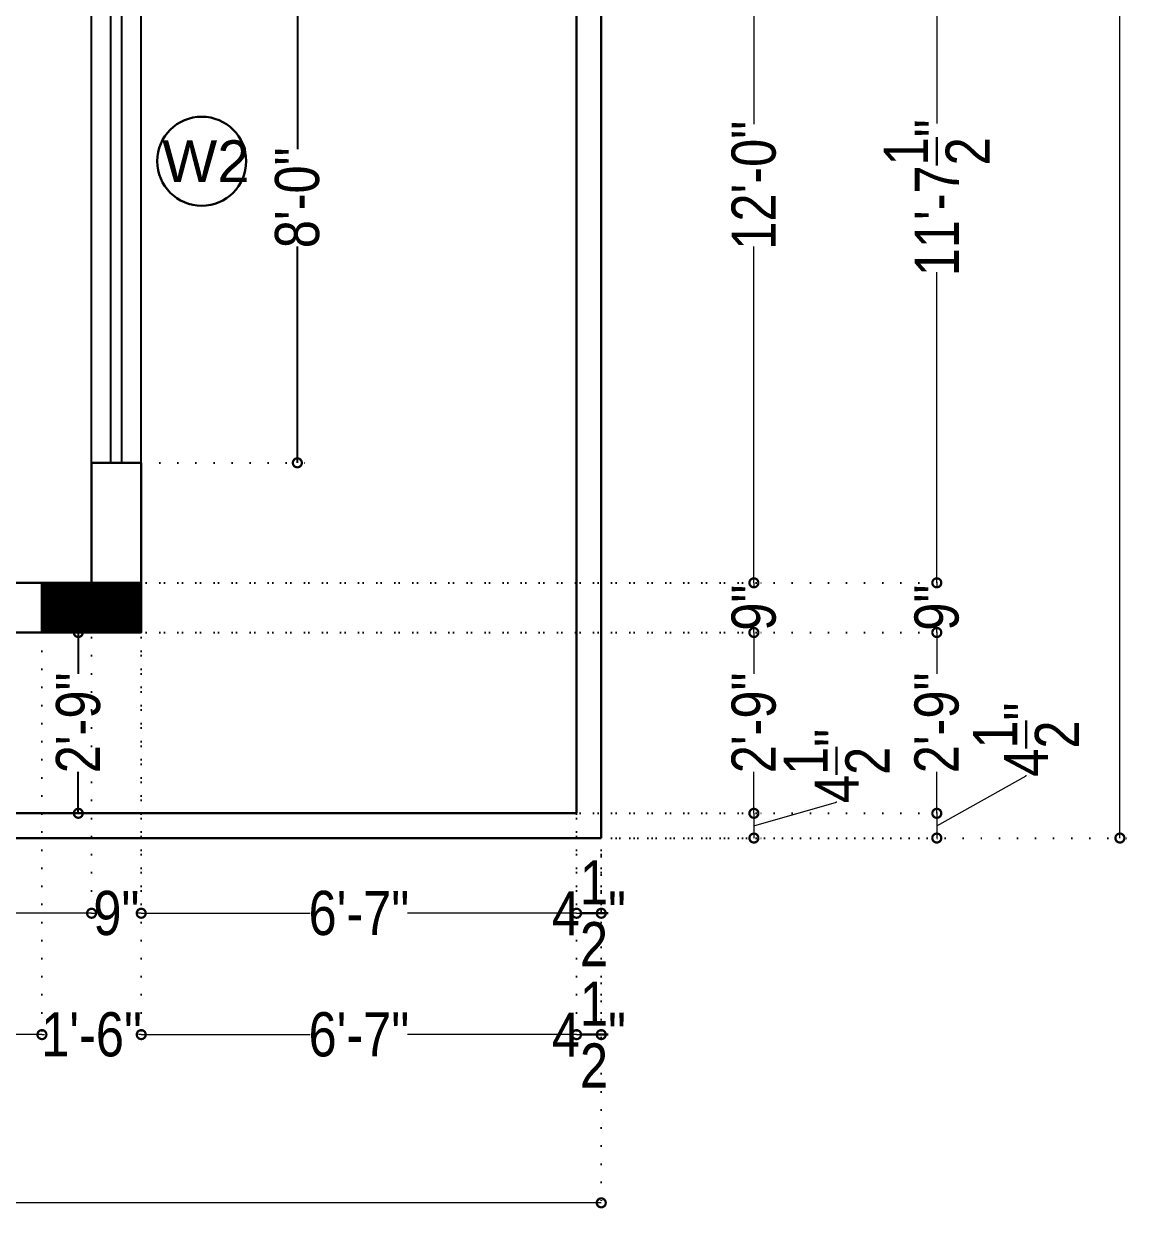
# Model space of a CAD drawing. Extents: x -454308 to 890911, y -14103 to 1343694.
# Drawn here: x 198060.6 to 198264.4, y 661635.6 to 661854.3 of the extents above; entities that cross this region are included whole.
import ezdxf

# ---------------------------------------------------------------- set-up
doc = ezdxf.new("R2010")
doc.units = 0
doc.header["$MEASUREMENT"] = 0
doc.header["$PDMODE"] = 32
doc.linetypes.add('DOT2', pattern=[3.175, 0, -3.175])
for name, color, linetype, lineweight in [('A-Wall', 7, 'Continuous', 30), ('AR- Dim', 159, 'Continuous', 9), ('sill', 32, 'Continuous', 25), ('Text', 55, 'Continuous', 25), ('WINDOW', 147, 'Continuous', 25)]:
    doc.layers.add(name, color=color, linetype=linetype, lineweight=lineweight)
doc.layers.add('ELE', color=7, linetype='Continuous')
doc.layers.add('walls', color=7, linetype='Continuous')
doc.styles.add('AA_03.50', font='ARIALN.TTF', dxfattribs={"height": 8})
doc.styles.add('jag', font='arial.ttf')
doc.dimstyles.new('AA_03.50', dxfattribs={"dimtxt": 9, "dimasz": 3.25, "dimexe": 1.75, "dimexo": 3.375, "dimgap": 0.09, "dimtad": 0, "dimdec": 0, "dimzin": 3, "dimdsep": 46, "dimlunit": 4, "dimtxsty": 'AA_03.50', "dimblk": 'DOTSMALL', "dimcen": 0.09, "dimclre": 7, "dimadec": 0, "dimazin": 0, "dimtfac": 1, "dimtdec": 0, "dimtofl": 0, "dimtmove": 0, "dimatfit": 3, "dimfxl": 1, "dimtolj": 1, "dimtzin": 0, "dimlwd": -1, "dimarcsym": 0})

# ---------------------------------------------------------------- blocks, each defined once
blk = doc.blocks.new('_DotSmall')
at = {"color": 0, "linetype": 'ByBlock', "const_width": 0.5}
blk.add_lwpolyline([(-0.0625, 0, 1), (0.0625, 0, 1)], format="xyb", close=True, dxfattribs=at)
blk = doc.blocks.new('*D80')
at = {"layer": 'DEFPOINTS', "color": 0, "lineweight": 30, "transparency": 16777216}
for p in [(198070.39, 661744.16), (198070.39, 661711.41), (198070.39, 661711.41)]:
    blk.add_point(p, dxfattribs=at)
at = {"layer": 'Text', "color": 7, "linetype": 'DOT2', "lineweight": -2, "transparency": 16777216}
for p, q in [((198067.02, 661744.16), (198068.64, 661744.16)), ((198067.02, 661711.41), (198068.64, 661711.41))]:
    blk.add_line(p, q, dxfattribs=at)
at = {"layer": 'Text', "color": 0, "transparency": 16777216}
for p, q in [((198070.39, 661744.16), (198070.39, 661736.66)), ((198070.39, 661711.41), (198070.39, 661718.91))]:
    blk.add_line(p, q, dxfattribs=at)
at = {"layer": 'Text', "color": 0, "transparency": 16777216, "xscale": 3.25, "yscale": 3.25, "zscale": 3.25}
for p, rotation in [((198070.39, 661744.16), 90), ((198070.39, 661711.41), 270)]:
    blk.add_blockref('_DotSmall', p, dxfattribs=dict(at, rotation=rotation))
at = {"layer": 'Text', "color": 0, "transparency": 16777216, "insert": (198070.39, 661727.79), "char_height": 8, "attachment_point": 5, "rotation": 90, "style": 'AA_03.50'}
blk.add_mtext('\\A1;2\'-9"', dxfattribs=at)
blk = doc.blocks.new('EGVSVS')
at = {"layer": 'A-Wall'}
h = blk.add_hatch(dxfattribs=at)
h.set_pattern_fill('ANSI31', color=256, style=0)
h.set_pattern_definition([(45, (0, 0), (-0.088388347648, 0.088388347648), [])])
h.paths.add_polyline_path([(188258.49, 672097.51), (188258.49, 672106.51), (188240.49, 672106.51), (188240.49, 672097.51)])
blk.add_lwpolyline([(188240.49, 672106.51), (188258.49, 672106.51), (188258.49, 672097.51), (188240.49, 672097.51)], close=True, dxfattribs=at)
blk = doc.blocks.new('*D94')
at = {"layer": 'DEFPOINTS', "color": 0, "lineweight": 30, "transparency": 16777216}
for p in [(198081.79, 661870.89), (198081.79, 661774.89), (198110.08, 661774.89)]:
    blk.add_point(p, dxfattribs=at)
at = {"layer": 'walls', "color": 7, "linetype": 'DOT2', "lineweight": -2, "transparency": 16777216}
for p, q in [((198085.16, 661870.89), (198111.83, 661870.89)), ((198085.16, 661774.89), (198111.83, 661774.89))]:
    blk.add_line(p, q, dxfattribs=at)
at = {"layer": 'walls', "color": 0, "transparency": 16777216}
for p, q in [((198110.08, 661870.89), (198110.08, 661831.71)), ((198110.08, 661774.89), (198110.08, 661814.07))]:
    blk.add_line(p, q, dxfattribs=at)
at = {"layer": 'walls', "color": 0, "transparency": 16777216, "xscale": 3.25, "yscale": 3.25, "zscale": 3.25}
for p, rotation in [((198110.08, 661870.89), 90), ((198110.08, 661774.89), 270)]:
    blk.add_blockref('_DotSmall', p, dxfattribs=dict(at, rotation=rotation))
at = {"layer": 'walls', "color": 0, "lineweight": 30, "transparency": 16777216, "insert": (198110.08, 661822.89), "char_height": 8, "attachment_point": 5, "rotation": 90, "style": 'AA_03.50'}
blk.add_mtext('\\A1;8\'-0"', dxfattribs=at)
blk = doc.blocks.new('*D149')
at = {"layer": 'AR- Dim', "color": 7, "linetype": 'DOT2', "lineweight": -2, "transparency": 16777216}
for p, q in [((197907.99, 661749.79), (197907.99, 661691.56)), ((198072.79, 661749.79), (198072.79, 661691.56))]:
    blk.add_line(p, q, dxfattribs=at)
at = {"layer": 'AR- Dim', "color": 0, "transparency": 16777216}
for p, q in [((197907.99, 661693.31), (197979.33, 661693.31)), ((198072.79, 661693.31), (198001.45, 661693.31))]:
    blk.add_line(p, q, dxfattribs=at)
at = {"layer": 'DEFPOINTS', "color": 0, "lineweight": 30, "transparency": 16777216}
for p in [(197907.99, 661753.16), (198072.79, 661753.16), (198072.79, 661693.31)]:
    blk.add_point(p, dxfattribs=at)
at = {"layer": 'AR- Dim', "color": 0, "transparency": 16777216, "xscale": 3.25, "yscale": 3.25, "zscale": 3.25, "rotation": 180}
blk.add_blockref('_DotSmall', (197907.99, 661693.31), dxfattribs=at)
at = {"layer": 'AR- Dim', "color": 0, "transparency": 16777216, "xscale": 3.25, "yscale": 3.25, "zscale": 3.25}
blk.add_blockref('_DotSmall', (198072.79, 661693.31), dxfattribs=at)
at = {"layer": 'AR- Dim', "color": 0, "lineweight": 30, "transparency": 16777216, "insert": (197990.39, 661693.31), "char_height": 8, "attachment_point": 5, "style": 'AA_03.50'}
blk.add_mtext('\\A1;13\'-9"', dxfattribs=at)
blk = doc.blocks.new('*D150')
at = {"layer": 'AR- Dim', "color": 7, "linetype": 'DOT2', "lineweight": -2, "transparency": 16777216}
for p, q in [((198072.79, 661749.79), (198072.79, 661691.56)), ((198081.79, 661749.79), (198081.79, 661691.56))]:
    blk.add_line(p, q, dxfattribs=at)
at = {"layer": 'AR- Dim', "color": 0, "transparency": 16777216}
for p, q in [((198072.79, 661693.31), (198073.42, 661693.31)), ((198081.79, 661693.31), (198081.15, 661693.31))]:
    blk.add_line(p, q, dxfattribs=at)
at = {"layer": 'DEFPOINTS', "color": 0, "lineweight": 30, "transparency": 16777216}
for p in [(198072.79, 661753.16), (198081.79, 661753.16), (198081.79, 661693.31)]:
    blk.add_point(p, dxfattribs=at)
at = {"layer": 'AR- Dim', "color": 0, "transparency": 16777216, "xscale": 3.25, "yscale": 3.25, "zscale": 3.25, "rotation": 180}
blk.add_blockref('_DotSmall', (198072.79, 661693.31), dxfattribs=at)
at = {"layer": 'AR- Dim', "color": 0, "transparency": 16777216, "xscale": 3.25, "yscale": 3.25, "zscale": 3.25}
blk.add_blockref('_DotSmall', (198081.79, 661693.31), dxfattribs=at)
at = {"layer": 'AR- Dim', "color": 0, "lineweight": 30, "transparency": 16777216, "insert": (198077.29, 661693.31), "char_height": 8, "attachment_point": 5, "style": 'AA_03.50'}
blk.add_mtext('\\A1;9"', dxfattribs=at)
blk = doc.blocks.new('*D151')
at = {"layer": 'AR- Dim', "color": 7, "linetype": 'DOT2', "lineweight": -2, "transparency": 16777216}
for p, q in [((198081.79, 661749.79), (198081.79, 661691.56)), ((198160.68, 661749.79), (198160.68, 661691.56))]:
    blk.add_line(p, q, dxfattribs=at)
at = {"layer": 'AR- Dim', "color": 0, "transparency": 16777216}
for p, q in [((198081.79, 661693.31), (198112.4, 661693.31)), ((198160.68, 661693.31), (198130.07, 661693.31))]:
    blk.add_line(p, q, dxfattribs=at)
at = {"layer": 'DEFPOINTS', "color": 0, "lineweight": 30, "transparency": 16777216}
for p in [(198081.79, 661753.16), (198160.68, 661753.16), (198160.68, 661693.31)]:
    blk.add_point(p, dxfattribs=at)
at = {"layer": 'AR- Dim', "color": 0, "transparency": 16777216, "xscale": 3.25, "yscale": 3.25, "zscale": 3.25, "rotation": 180}
blk.add_blockref('_DotSmall', (198081.79, 661693.31), dxfattribs=at)
at = {"layer": 'AR- Dim', "color": 0, "transparency": 16777216, "xscale": 3.25, "yscale": 3.25, "zscale": 3.25}
blk.add_blockref('_DotSmall', (198160.68, 661693.31), dxfattribs=at)
at = {"layer": 'AR- Dim', "color": 0, "lineweight": 30, "transparency": 16777216, "insert": (198121.24, 661693.31), "char_height": 8, "attachment_point": 5, "style": 'AA_03.50'}
blk.add_mtext('\\A1;6\'-7"', dxfattribs=at)
blk = doc.blocks.new('*D152')
at = {"layer": 'AR- Dim', "color": 7, "linetype": 'DOT2', "lineweight": -2, "transparency": 16777216}
for p, q in [((198160.68, 661749.79), (198160.68, 661691.56)), ((198165.16, 661749.79), (198165.16, 661691.56))]:
    blk.add_line(p, q, dxfattribs=at)
at = {"layer": 'AR- Dim', "color": 0, "transparency": 16777216}
blk.add_line((198160.68, 661693.31), (198165.16, 661693.31), dxfattribs=at)
at = {"layer": 'DEFPOINTS', "color": 0, "lineweight": 30, "transparency": 16777216}
for p in [(198160.68, 661753.16), (198165.16, 661753.16), (198165.16, 661693.31)]:
    blk.add_point(p, dxfattribs=at)
at = {"layer": 'AR- Dim', "color": 0, "transparency": 16777216, "xscale": 3.25, "yscale": 3.25, "zscale": 3.25, "rotation": 180}
blk.add_blockref('_DotSmall', (198160.68, 661693.31), dxfattribs=at)
at = {"layer": 'AR- Dim', "color": 0, "transparency": 16777216, "xscale": 3.25, "yscale": 3.25, "zscale": 3.25}
blk.add_blockref('_DotSmall', (198165.16, 661693.31), dxfattribs=at)
at = {"layer": 'AR- Dim', "color": 0, "lineweight": 30, "transparency": 16777216, "insert": (198162.92, 661693.31), "char_height": 8, "attachment_point": 5, "style": 'AA_03.50'}
blk.add_mtext('\\A1;4{\\H1.000000x;\\S1/2;}"', dxfattribs=at)
blk = doc.blocks.new('*D162')
at = {"layer": 'AR- Dim', "color": 7, "linetype": 'DOT2', "lineweight": -2, "transparency": 16777216}
for p, q in [((197962.01, 661740.79), (197962.01, 661669.58)), ((198063.79, 661740.79), (198063.79, 661669.58))]:
    blk.add_line(p, q, dxfattribs=at)
at = {"layer": 'AR- Dim', "color": 0, "transparency": 16777216}
for p, q in [((197962.01, 661671.33), (198004.08, 661671.33)), ((198063.79, 661671.33), (198021.72, 661671.33))]:
    blk.add_line(p, q, dxfattribs=at)
at = {"layer": 'DEFPOINTS', "color": 0, "lineweight": 30, "transparency": 16777216}
for p in [(197962.01, 661744.16), (198063.79, 661744.16), (198063.79, 661671.33)]:
    blk.add_point(p, dxfattribs=at)
at = {"layer": 'AR- Dim', "color": 0, "transparency": 16777216, "xscale": 3.25, "yscale": 3.25, "zscale": 3.25, "rotation": 180}
blk.add_blockref('_DotSmall', (197962.01, 661671.33), dxfattribs=at)
at = {"layer": 'AR- Dim', "color": 0, "transparency": 16777216, "xscale": 3.25, "yscale": 3.25, "zscale": 3.25}
blk.add_blockref('_DotSmall', (198063.79, 661671.33), dxfattribs=at)
at = {"layer": 'AR- Dim', "color": 0, "lineweight": 30, "transparency": 16777216, "insert": (198012.9, 661671.33), "char_height": 8, "attachment_point": 5, "style": 'AA_03.50'}
blk.add_mtext('\\A1;8\'-6"', dxfattribs=at)
blk = doc.blocks.new('*D163')
at = {"layer": 'AR- Dim', "color": 7, "linetype": 'DOT2', "lineweight": -2, "transparency": 16777216}
for p, q in [((198063.79, 661740.79), (198063.79, 661669.58)), ((198081.79, 661740.79), (198081.79, 661669.58))]:
    blk.add_line(p, q, dxfattribs=at)
at = {"layer": 'AR- Dim', "color": 0, "transparency": 16777216}
for p, q in [((198063.79, 661671.33), (198064.28, 661671.33)), ((198081.79, 661671.33), (198081.3, 661671.33))]:
    blk.add_line(p, q, dxfattribs=at)
at = {"layer": 'DEFPOINTS', "color": 0, "lineweight": 30, "transparency": 16777216}
for p in [(198063.79, 661744.16), (198081.79, 661744.16), (198081.79, 661671.33)]:
    blk.add_point(p, dxfattribs=at)
at = {"layer": 'AR- Dim', "color": 0, "transparency": 16777216, "xscale": 3.25, "yscale": 3.25, "zscale": 3.25, "rotation": 180}
blk.add_blockref('_DotSmall', (198063.79, 661671.33), dxfattribs=at)
at = {"layer": 'AR- Dim', "color": 0, "transparency": 16777216, "xscale": 3.25, "yscale": 3.25, "zscale": 3.25}
blk.add_blockref('_DotSmall', (198081.79, 661671.33), dxfattribs=at)
at = {"layer": 'AR- Dim', "color": 0, "lineweight": 30, "transparency": 16777216, "insert": (198072.79, 661671.33), "char_height": 8, "attachment_point": 5, "style": 'AA_03.50'}
blk.add_mtext('\\A1;1\'-6"', dxfattribs=at)
blk = doc.blocks.new('*D164')
at = {"layer": 'AR- Dim', "color": 7, "linetype": 'DOT2', "lineweight": -2, "transparency": 16777216}
for p, q in [((198081.79, 661740.79), (198081.79, 661669.58)), ((198160.68, 661740.79), (198160.68, 661669.58))]:
    blk.add_line(p, q, dxfattribs=at)
at = {"layer": 'AR- Dim', "color": 0, "transparency": 16777216}
for p, q in [((198081.79, 661671.33), (198112.4, 661671.33)), ((198160.68, 661671.33), (198130.07, 661671.33))]:
    blk.add_line(p, q, dxfattribs=at)
at = {"layer": 'DEFPOINTS', "color": 0, "lineweight": 30, "transparency": 16777216}
for p in [(198081.79, 661744.16), (198160.68, 661744.16), (198160.68, 661671.33)]:
    blk.add_point(p, dxfattribs=at)
at = {"layer": 'AR- Dim', "color": 0, "transparency": 16777216, "xscale": 3.25, "yscale": 3.25, "zscale": 3.25, "rotation": 180}
blk.add_blockref('_DotSmall', (198081.79, 661671.33), dxfattribs=at)
at = {"layer": 'AR- Dim', "color": 0, "transparency": 16777216, "xscale": 3.25, "yscale": 3.25, "zscale": 3.25}
blk.add_blockref('_DotSmall', (198160.68, 661671.33), dxfattribs=at)
at = {"layer": 'AR- Dim', "color": 0, "lineweight": 30, "transparency": 16777216, "insert": (198121.24, 661671.33), "char_height": 8, "attachment_point": 5, "style": 'AA_03.50'}
blk.add_mtext('\\A1;6\'-7"', dxfattribs=at)
blk = doc.blocks.new('*D165')
at = {"layer": 'AR- Dim', "color": 7, "linetype": 'DOT2', "lineweight": -2, "transparency": 16777216}
for p, q in [((198160.68, 661740.79), (198160.68, 661669.58)), ((198165.16, 661740.79), (198165.16, 661669.58))]:
    blk.add_line(p, q, dxfattribs=at)
at = {"layer": 'AR- Dim', "color": 0, "transparency": 16777216}
blk.add_line((198160.68, 661671.33), (198165.16, 661671.33), dxfattribs=at)
at = {"layer": 'DEFPOINTS', "color": 0, "lineweight": 30, "transparency": 16777216}
for p in [(198160.68, 661744.16), (198165.16, 661744.16), (198165.16, 661671.33)]:
    blk.add_point(p, dxfattribs=at)
at = {"layer": 'AR- Dim', "color": 0, "transparency": 16777216, "xscale": 3.25, "yscale": 3.25, "zscale": 3.25, "rotation": 180}
blk.add_blockref('_DotSmall', (198160.68, 661671.33), dxfattribs=at)
at = {"layer": 'AR- Dim', "color": 0, "transparency": 16777216, "xscale": 3.25, "yscale": 3.25, "zscale": 3.25}
blk.add_blockref('_DotSmall', (198165.16, 661671.33), dxfattribs=at)
at = {"layer": 'AR- Dim', "color": 0, "lineweight": 30, "transparency": 16777216, "insert": (198162.92, 661671.33), "char_height": 8, "attachment_point": 5, "style": 'AA_03.50'}
blk.add_mtext('\\A1;4{\\H1.000000x;\\S1/2;}"', dxfattribs=at)
blk = doc.blocks.new('*D166')
at = {"layer": 'AR- Dim', "color": 7, "linetype": 'DOT2', "lineweight": -2, "transparency": 16777216}
for p, q in [((197445.19, 661703.56), (197445.19, 661639.11)), ((198165.16, 661703.56), (198165.16, 661639.11))]:
    blk.add_line(p, q, dxfattribs=at)
at = {"layer": 'AR- Dim', "color": 0, "transparency": 16777216}
for p, q in [((197445.19, 661640.86), (197793.79, 661640.86)), ((198165.16, 661640.86), (197816.56, 661640.86))]:
    blk.add_line(p, q, dxfattribs=at)
at = {"layer": 'DEFPOINTS', "color": 0, "lineweight": 30, "transparency": 16777216}
for p in [(197445.19, 661706.93), (198165.16, 661706.93), (198165.16, 661640.86)]:
    blk.add_point(p, dxfattribs=at)
at = {"layer": 'AR- Dim', "color": 0, "transparency": 16777216, "xscale": 3.25, "yscale": 3.25, "zscale": 3.25, "rotation": 180}
blk.add_blockref('_DotSmall', (197445.19, 661640.86), dxfattribs=at)
at = {"layer": 'AR- Dim', "color": 0, "transparency": 16777216, "xscale": 3.25, "yscale": 3.25, "zscale": 3.25}
blk.add_blockref('_DotSmall', (198165.16, 661640.86), dxfattribs=at)
at = {"layer": 'AR- Dim', "color": 0, "lineweight": 30, "transparency": 16777216, "insert": (197805.18, 661640.86), "char_height": 8, "attachment_point": 5, "style": 'AA_03.50'}
blk.add_mtext('\\A1;60\'-0"', dxfattribs=at)
blk = doc.blocks.new('*D177')
at = {"layer": 'AR- Dim', "color": 7, "linetype": 'DOT2', "lineweight": -2, "transparency": 16777216}
for p, q in [((198067.16, 661897.16), (198194.57, 661897.16)), ((198076.16, 661753.16), (198194.57, 661753.16))]:
    blk.add_line(p, q, dxfattribs=at)
at = {"layer": 'AR- Dim', "color": 0, "transparency": 16777216}
for p, q in [((198192.82, 661897.16), (198192.82, 661836.22)), ((198192.82, 661753.16), (198192.82, 661814.1))]:
    blk.add_line(p, q, dxfattribs=at)
at = {"layer": 'DEFPOINTS', "color": 0, "lineweight": 30, "transparency": 16777216}
for p in [(198063.79, 661897.16), (198072.79, 661753.16), (198192.82, 661753.16)]:
    blk.add_point(p, dxfattribs=at)
at = {"layer": 'AR- Dim', "color": 0, "transparency": 16777216, "xscale": 3.25, "yscale": 3.25, "zscale": 3.25}
for p, rotation in [((198192.82, 661897.16), 90), ((198192.82, 661753.16), 270)]:
    blk.add_blockref('_DotSmall', p, dxfattribs=dict(at, rotation=rotation))
at = {"layer": 'AR- Dim', "color": 0, "lineweight": 30, "transparency": 16777216, "insert": (198192.82, 661825.16), "char_height": 8, "attachment_point": 5, "rotation": 90, "style": 'AA_03.50'}
blk.add_mtext('\\A1;12\'-0"', dxfattribs=at)
blk = doc.blocks.new('*D178')
at = {"layer": 'AR- Dim', "color": 7, "linetype": 'DOT2', "lineweight": -2, "transparency": 16777216}
for p, q in [((198076.16, 661753.16), (198194.57, 661753.16)), ((198076.16, 661744.16), (198194.57, 661744.16))]:
    blk.add_line(p, q, dxfattribs=at)
at = {"layer": 'AR- Dim', "color": 0, "transparency": 16777216}
for p, q in [((198192.82, 661753.16), (198192.82, 661752.53)), ((198192.82, 661744.16), (198192.82, 661744.8))]:
    blk.add_line(p, q, dxfattribs=at)
at = {"layer": 'DEFPOINTS', "color": 0, "lineweight": 30, "transparency": 16777216}
for p in [(198072.79, 661753.16), (198072.79, 661744.16), (198192.82, 661744.16)]:
    blk.add_point(p, dxfattribs=at)
at = {"layer": 'AR- Dim', "color": 0, "transparency": 16777216, "xscale": 3.25, "yscale": 3.25, "zscale": 3.25}
for p, rotation in [((198192.82, 661753.16), 90), ((198192.82, 661744.16), 270)]:
    blk.add_blockref('_DotSmall', p, dxfattribs=dict(at, rotation=rotation))
at = {"layer": 'AR- Dim', "color": 0, "lineweight": 30, "transparency": 16777216, "insert": (198192.82, 661748.66), "char_height": 8, "attachment_point": 5, "rotation": 90, "style": 'AA_03.50'}
blk.add_mtext('\\A1;9"', dxfattribs=at)
blk = doc.blocks.new('*D179')
at = {"layer": 'AR- Dim', "color": 7, "linetype": 'DOT2', "lineweight": -2, "transparency": 16777216}
for p, q in [((198076.16, 661744.16), (198194.57, 661744.16)), ((198076.16, 661711.41), (198194.57, 661711.41))]:
    blk.add_line(p, q, dxfattribs=at)
at = {"layer": 'AR- Dim', "color": 0, "transparency": 16777216}
for p, q in [((198192.82, 661744.16), (198192.82, 661736.66)), ((198192.82, 661711.41), (198192.82, 661718.91))]:
    blk.add_line(p, q, dxfattribs=at)
at = {"layer": 'DEFPOINTS', "color": 0, "lineweight": 30, "transparency": 16777216}
for p in [(198072.79, 661744.16), (198072.79, 661711.41), (198192.82, 661711.41)]:
    blk.add_point(p, dxfattribs=at)
at = {"layer": 'AR- Dim', "color": 0, "transparency": 16777216, "xscale": 3.25, "yscale": 3.25, "zscale": 3.25}
for p, rotation in [((198192.82, 661744.16), 90), ((198192.82, 661711.41), 270)]:
    blk.add_blockref('_DotSmall', p, dxfattribs=dict(at, rotation=rotation))
at = {"layer": 'AR- Dim', "color": 0, "lineweight": 30, "transparency": 16777216, "insert": (198192.82, 661727.79), "char_height": 8, "attachment_point": 5, "rotation": 90, "style": 'AA_03.50'}
blk.add_mtext('\\A1;2\'-9"', dxfattribs=at)
blk = doc.blocks.new('*D180')
at = {"layer": 'AR- Dim', "color": 0, "transparency": 16777216}
for p, q in [((198192.82, 661709.17), (198207.81, 661713.4)), ((198207.81, 661713.4), (198207.81, 661713.58)), ((198192.82, 661711.41), (198192.82, 661706.93))]:
    blk.add_line(p, q, dxfattribs=at)
at = {"layer": 'AR- Dim', "color": 7, "linetype": 'DOT2', "lineweight": -2, "transparency": 16777216}
for p, q in [((198076.16, 661711.41), (198194.57, 661711.41)), ((198076.16, 661706.93), (198194.57, 661706.93))]:
    blk.add_line(p, q, dxfattribs=at)
at = {"layer": 'DEFPOINTS', "color": 0, "lineweight": 30, "transparency": 16777216}
for p in [(198072.79, 661711.41), (198072.79, 661706.93), (198192.82, 661706.93)]:
    blk.add_point(p, dxfattribs=at)
at = {"layer": 'AR- Dim', "color": 0, "transparency": 16777216, "xscale": 3.25, "yscale": 3.25, "zscale": 3.25}
for p, rotation in [((198192.82, 661711.41), 90), ((198192.82, 661706.93), 270)]:
    blk.add_blockref('_DotSmall', p, dxfattribs=dict(at, rotation=rotation))
at = {"layer": 'AR- Dim', "color": 0, "lineweight": 30, "transparency": 16777216, "insert": (198207.81, 661719.98), "char_height": 8, "attachment_point": 5, "rotation": 90, "style": 'AA_03.50'}
blk.add_mtext('\\A1;4{\\H1.000000x;\\S1/2;}"', dxfattribs=at)
blk = doc.blocks.new('*D188')
at = {"layer": 'AR- Dim', "color": 7, "linetype": 'DOT2', "lineweight": -2, "transparency": 16777216}
for p, q in [((198085.16, 661892.62), (198227.72, 661892.62)), ((198085.16, 661753.16), (198227.72, 661753.16))]:
    blk.add_line(p, q, dxfattribs=at)
at = {"layer": 'AR- Dim', "color": 0, "transparency": 16777216}
for p, q in [((198225.97, 661892.62), (198225.97, 661836.36)), ((198225.97, 661753.16), (198225.97, 661809.43))]:
    blk.add_line(p, q, dxfattribs=at)
at = {"layer": 'DEFPOINTS', "color": 0, "lineweight": 30, "transparency": 16777216}
for p in [(198081.79, 661892.62), (198081.79, 661753.16), (198225.97, 661753.16)]:
    blk.add_point(p, dxfattribs=at)
at = {"layer": 'AR- Dim', "color": 0, "transparency": 16777216, "xscale": 3.25, "yscale": 3.25, "zscale": 3.25}
for p, rotation in [((198225.97, 661892.62), 90), ((198225.97, 661753.16), 270)]:
    blk.add_blockref('_DotSmall', p, dxfattribs=dict(at, rotation=rotation))
at = {"layer": 'AR- Dim', "color": 0, "lineweight": 30, "transparency": 16777216, "insert": (198225.97, 661822.89), "char_height": 8, "attachment_point": 5, "rotation": 90, "style": 'AA_03.50'}
blk.add_mtext('\\A1;11\'-7{\\H1.000000x;\\S1/2;}"', dxfattribs=at)
blk = doc.blocks.new('*D189')
at = {"layer": 'AR- Dim', "color": 7, "linetype": 'DOT2', "lineweight": -2, "transparency": 16777216}
for p, q in [((198085.16, 661753.16), (198227.72, 661753.16)), ((198085.16, 661744.16), (198227.72, 661744.16))]:
    blk.add_line(p, q, dxfattribs=at)
at = {"layer": 'AR- Dim', "color": 0, "transparency": 16777216}
for p, q in [((198225.97, 661753.16), (198225.97, 661752.53)), ((198225.97, 661744.16), (198225.97, 661744.8))]:
    blk.add_line(p, q, dxfattribs=at)
at = {"layer": 'DEFPOINTS', "color": 0, "lineweight": 30, "transparency": 16777216}
for p in [(198081.79, 661753.16), (198081.79, 661744.16), (198225.97, 661744.16)]:
    blk.add_point(p, dxfattribs=at)
at = {"layer": 'AR- Dim', "color": 0, "transparency": 16777216, "xscale": 3.25, "yscale": 3.25, "zscale": 3.25}
for p, rotation in [((198225.97, 661753.16), 90), ((198225.97, 661744.16), 270)]:
    blk.add_blockref('_DotSmall', p, dxfattribs=dict(at, rotation=rotation))
at = {"layer": 'AR- Dim', "color": 0, "lineweight": 30, "transparency": 16777216, "insert": (198225.97, 661748.66), "char_height": 8, "attachment_point": 5, "rotation": 90, "style": 'AA_03.50'}
blk.add_mtext('\\A1;9"', dxfattribs=at)
blk = doc.blocks.new('*D190')
at = {"layer": 'AR- Dim', "color": 7, "linetype": 'DOT2', "lineweight": -2, "transparency": 16777216}
for p, q in [((198085.16, 661744.16), (198227.72, 661744.16)), ((198085.16, 661711.41), (198227.72, 661711.41))]:
    blk.add_line(p, q, dxfattribs=at)
at = {"layer": 'AR- Dim', "color": 0, "transparency": 16777216}
for p, q in [((198225.97, 661744.16), (198225.97, 661736.66)), ((198225.97, 661711.41), (198225.97, 661718.91))]:
    blk.add_line(p, q, dxfattribs=at)
at = {"layer": 'DEFPOINTS', "color": 0, "lineweight": 30, "transparency": 16777216}
for p in [(198081.79, 661744.16), (198081.79, 661711.41), (198225.97, 661711.41)]:
    blk.add_point(p, dxfattribs=at)
at = {"layer": 'AR- Dim', "color": 0, "transparency": 16777216, "xscale": 3.25, "yscale": 3.25, "zscale": 3.25}
for p, rotation in [((198225.97, 661744.16), 90), ((198225.97, 661711.41), 270)]:
    blk.add_blockref('_DotSmall', p, dxfattribs=dict(at, rotation=rotation))
at = {"layer": 'AR- Dim', "color": 0, "lineweight": 30, "transparency": 16777216, "insert": (198225.97, 661727.79), "char_height": 8, "attachment_point": 5, "rotation": 90, "style": 'AA_03.50'}
blk.add_mtext('\\A1;2\'-9"', dxfattribs=at)
blk = doc.blocks.new('*D191')
at = {"layer": 'AR- Dim', "color": 0, "transparency": 16777216}
for p, q in [((198225.97, 661709.17), (198242.15, 661718.17)), ((198242.15, 661718.17), (198242.15, 661718.35)), ((198225.97, 661711.41), (198225.97, 661706.93))]:
    blk.add_line(p, q, dxfattribs=at)
at = {"layer": 'AR- Dim', "color": 7, "linetype": 'DOT2', "lineweight": -2, "transparency": 16777216}
for p, q in [((198085.16, 661711.41), (198227.72, 661711.41)), ((198085.16, 661706.93), (198227.72, 661706.93))]:
    blk.add_line(p, q, dxfattribs=at)
at = {"layer": 'DEFPOINTS', "color": 0, "lineweight": 30, "transparency": 16777216}
for p in [(198081.79, 661711.41), (198081.79, 661706.93), (198225.97, 661706.93)]:
    blk.add_point(p, dxfattribs=at)
at = {"layer": 'AR- Dim', "color": 0, "transparency": 16777216, "xscale": 3.25, "yscale": 3.25, "zscale": 3.25}
for p, rotation in [((198225.97, 661711.41), 90), ((198225.97, 661706.93), 270)]:
    blk.add_blockref('_DotSmall', p, dxfattribs=dict(at, rotation=rotation))
at = {"layer": 'AR- Dim', "color": 0, "lineweight": 30, "transparency": 16777216, "insert": (198242.15, 661724.75), "char_height": 8, "attachment_point": 5, "rotation": 90, "style": 'AA_03.50'}
blk.add_mtext('\\A1;4{\\H1.000000x;\\S1/2;}"', dxfattribs=at)
blk = doc.blocks.new('*D192')
at = {"layer": 'AR- Dim', "color": 7, "linetype": 'DOT2', "lineweight": -2, "transparency": 16777216}
for p, q in [((198168.54, 662198.73), (198260.9, 662198.73)), ((198168.54, 661706.93), (198260.9, 661706.93))]:
    blk.add_line(p, q, dxfattribs=at)
at = {"layer": 'AR- Dim', "color": 0, "transparency": 16777216}
for p, q in [((198259.15, 662198.73), (198259.15, 661964.33)), ((198259.15, 661706.93), (198259.15, 661941.33))]:
    blk.add_line(p, q, dxfattribs=at)
at = {"layer": 'DEFPOINTS', "color": 0, "lineweight": 30, "transparency": 16777216}
for p in [(198165.16, 662198.73), (198165.16, 661706.93), (198259.15, 661706.93)]:
    blk.add_point(p, dxfattribs=at)
at = {"layer": 'AR- Dim', "color": 0, "transparency": 16777216, "xscale": 3.25, "yscale": 3.25, "zscale": 3.25}
for p, rotation in [((198259.15, 662198.73), 90), ((198259.15, 661706.93), 270)]:
    blk.add_blockref('_DotSmall', p, dxfattribs=dict(at, rotation=rotation))
at = {"layer": 'AR- Dim', "color": 0, "lineweight": 30, "transparency": 16777216, "insert": (198259.15, 661952.83), "char_height": 8, "attachment_point": 5, "rotation": 90, "style": 'AA_03.50'}
blk.add_mtext('\\A1;41\'-0"', dxfattribs=at)

msp = doc.modelspace()

# ---------------------------------------------------------------- linework, layer by layer
at = {"layer": 'A-Wall'}
for p, q in [((198165.164, 662198.732), (198165.164, 661706.931)), ((198160.684, 662194.232), (198160.684, 661711.41)), ((198072.787, 661753.163), (198072.787, 661774.893))]:
    msp.add_line(p, q, dxfattribs=at)
for points in [[(197962.013, 661744.163), (198081.787, 661744.163), (198081.787, 661774.893)], [(197962.013, 661753.163), (198072.787, 661753.163), (198072.787, 661774.893)], [(198072.787, 661774.893), (198081.787, 661774.893)], [(197590.444, 661711.41), (198160.684, 661711.41)], [(197581.486, 661706.931), (198165.164, 661706.931)]]:
    msp.add_lwpolyline(points, dxfattribs=at)
at = {"layer": 'ELE', "linetype": 'ByBlock', "lineweight": 30}
msp.add_circle((198092.75, 661829.519), 8.062, dxfattribs=at)
at = {"layer": 'sill'}
for points in [[(198072.787, 661774.893), (198072.787, 661870.893)], [(198081.787, 661774.893), (198081.787, 661870.893)]]:
    msp.add_lwpolyline(points, dxfattribs=at)
at = {"layer": 'WINDOW'}
for points in [[(198076.28, 661774.893), (198076.28, 661870.893)], [(198078.294, 661774.893), (198078.294, 661870.893)]]:
    msp.add_lwpolyline(points, dxfattribs=at)

# ---------------------------------------------------------------- block references
at = {"layer": 'A-Wall'}
msp.add_blockref('EGVSVS', (9823.294, -10353.342), dxfattribs=at)

# ---------------------------------------------------------------- texts
at = {"layer": 'Text', "insert": (198085.584, 661833.307), "char_height": 7.57161, "width": 212.54385, "attachment_point": 1, "style": 'jag'}
msp.add_mtext('W2{\\H0.8193x; }^I', dxfattribs=at)

# ---------------------------------------------------------------- dimensions: what is measured, and where the dimension line sits
at = {"layer": 'AR- Dim', "lineweight": 30}
for base, p1, p2, override, picture, middle in [((198259.151, 661706.931), (198165.164, 662198.732), (198165.164, 661706.931), {"dimtxt": 8, "dimdec": 1, "dimtdec": 1, "dimfxl": 0.1}, '*D192', (198259.151, 661952.831)), ((198192.821, 661753.163), (198063.787, 661897.163), (198072.787, 661753.163), {"dimtxt": 8, "dimdec": 1, "dimtdec": 1, "dimtmove": 1, "dimfxl": 0.1}, '*D177', (198192.821, 661825.163)), ((198225.97, 661753.163), (198081.787, 661892.622), (198081.787, 661753.163), {"dimtxt": 8, "dimdec": 1, "dimtdec": 1, "dimtmove": 1, "dimfxl": 0.1}, '*D188', (198225.97, 661822.893)), ((198192.821, 661744.163), (198072.787, 661753.163), (198072.787, 661744.163), {"dimtxt": 8, "dimdec": 1, "dimtdec": 1, "dimtmove": 1, "dimfxl": 0.1}, '*D178', (198192.821, 661748.663)), ((198225.97, 661744.163), (198081.787, 661753.163), (198081.787, 661744.163), {"dimtxt": 8, "dimdec": 1, "dimtdec": 1, "dimtmove": 1, "dimfxl": 0.1}, '*D189', (198225.97, 661748.663)), ((198192.821, 661711.41), (198072.787, 661744.163), (198072.787, 661711.41), {"dimtxt": 8, "dimdec": 1, "dimtdec": 1, "dimtmove": 1, "dimfxl": 0.1}, '*D179', (198192.821, 661727.787)), ((198225.97, 661711.41), (198081.787, 661744.163), (198081.787, 661711.41), {"dimtxt": 8, "dimdec": 1, "dimtdec": 1, "dimtmove": 1, "dimfxl": 0.1}, '*D190', (198225.97, 661727.787))]:
    dim = msp.add_linear_dim(base=base, p1=p1, p2=p2, angle=90, dimstyle='AA_03.50', override=override, dxfattribs=at)
    dim.commit()
    dim.dimension.update_dxf_attribs({"geometry": picture, "text_midpoint": middle})
for base, p1, p2, picture, middle in [((198072.787, 661693.308), (197907.992, 661753.163), (198072.787, 661753.163), '*D149', (197990.39, 661693.308)), ((198081.787, 661693.308), (198072.787, 661753.163), (198081.787, 661753.163), '*D150', (198077.287, 661693.308)), ((198160.684, 661693.308), (198081.787, 661753.163), (198160.684, 661753.163), '*D151', (198121.236, 661693.308)), ((198063.787, 661671.332), (197962.013, 661744.163), (198063.787, 661744.163), '*D162', (198012.9, 661671.332)), ((198081.787, 661671.332), (198063.787, 661744.163), (198081.787, 661744.163), '*D163', (198072.787, 661671.332)), ((198160.684, 661671.332), (198081.787, 661744.163), (198160.684, 661744.163), '*D164', (198121.236, 661671.332))]:
    dim = msp.add_linear_dim(base=base, p1=p1, p2=p2, dimstyle='AA_03.50', override={"dimtxt": 8, "dimdec": 1, "dimtdec": 1, "dimtmove": 1, "dimfxl": 0.1}, dxfattribs=at)
    dim.commit()
    dim.dimension.update_dxf_attribs({"geometry": picture, "text_midpoint": middle})
for base, p1, p2, override, picture, middle in [((198165.164, 661693.308), (198160.684, 661753.163), (198165.164, 661753.163), {"dimtxt": 8, "dimdec": 1, "dimtdec": 1, "dimtmove": 1, "dimfxl": 0.1}, '*D152', (198162.924, 661693.308)), ((198165.164, 661671.332), (198160.684, 661744.163), (198165.164, 661744.163), {"dimtxt": 8, "dimdec": 1, "dimtdec": 1, "dimtmove": 1, "dimfxl": 0.1}, '*D165', (198162.924, 661671.332)), ((198165.164, 661640.857), (197445.191, 661706.931), (198165.164, 661706.931), {"dimtxt": 8, "dimdec": 1, "dimtdec": 1, "dimfxl": 0.1}, '*D166', (197805.177, 661640.857))]:
    dim = msp.add_linear_dim(base=base, p1=p1, p2=p2, dimstyle='AA_03.50', override=override, dxfattribs=at)
    dim.commit()
    dim.dimension.update_dxf_attribs({"geometry": picture, "text_midpoint": middle, "dimtype": 160})
for base, p1, p2, picture, middle in [((198225.97, 661706.931), (198081.787, 661711.41), (198081.787, 661706.931), '*D191', (198242.15, 661718.435)), ((198192.821, 661706.931), (198072.787, 661711.41), (198072.787, 661706.931), '*D180', (198207.812, 661713.668))]:
    dim = msp.add_linear_dim(base=base, p1=p1, p2=p2, angle=90, dimstyle='AA_03.50', override={"dimtxt": 8, "dimdec": 1, "dimtdec": 1, "dimtmove": 1, "dimfxl": 0.1}, dxfattribs=at)
    dim.commit()
    dim.dimension.update_dxf_attribs({"geometry": picture, "text_midpoint": middle, "dimtype": 160})
at = {"layer": 'Text'}
dim = msp.add_linear_dim(base=(198070.394, 661711.41), p1=(198070.394, 661744.163), p2=(198070.394, 661711.41), angle=90, dimstyle='AA_03.50', override={"dimtxt": 8, "dimfxl": 0.1}, dxfattribs=at)
dim.commit()
dim.dimension.update_dxf_attribs({"geometry": '*D80', "text_midpoint": (198070.394, 661727.787)})
at = {"layer": 'walls', "lineweight": 30}
dim = msp.add_linear_dim(base=(198110.076, 661774.893), p1=(198081.787, 661870.893), p2=(198081.787, 661774.893), angle=90, dimstyle='AA_03.50', override={"dimtxt": 8, "dimdec": 1, "dimtdec": 1, "dimfxl": 0.1}, dxfattribs=at)
dim.commit()
dim.dimension.update_dxf_attribs({"geometry": '*D94', "text_midpoint": (198110.076, 661822.893)})

doc.saveas('drawing.dxf')
